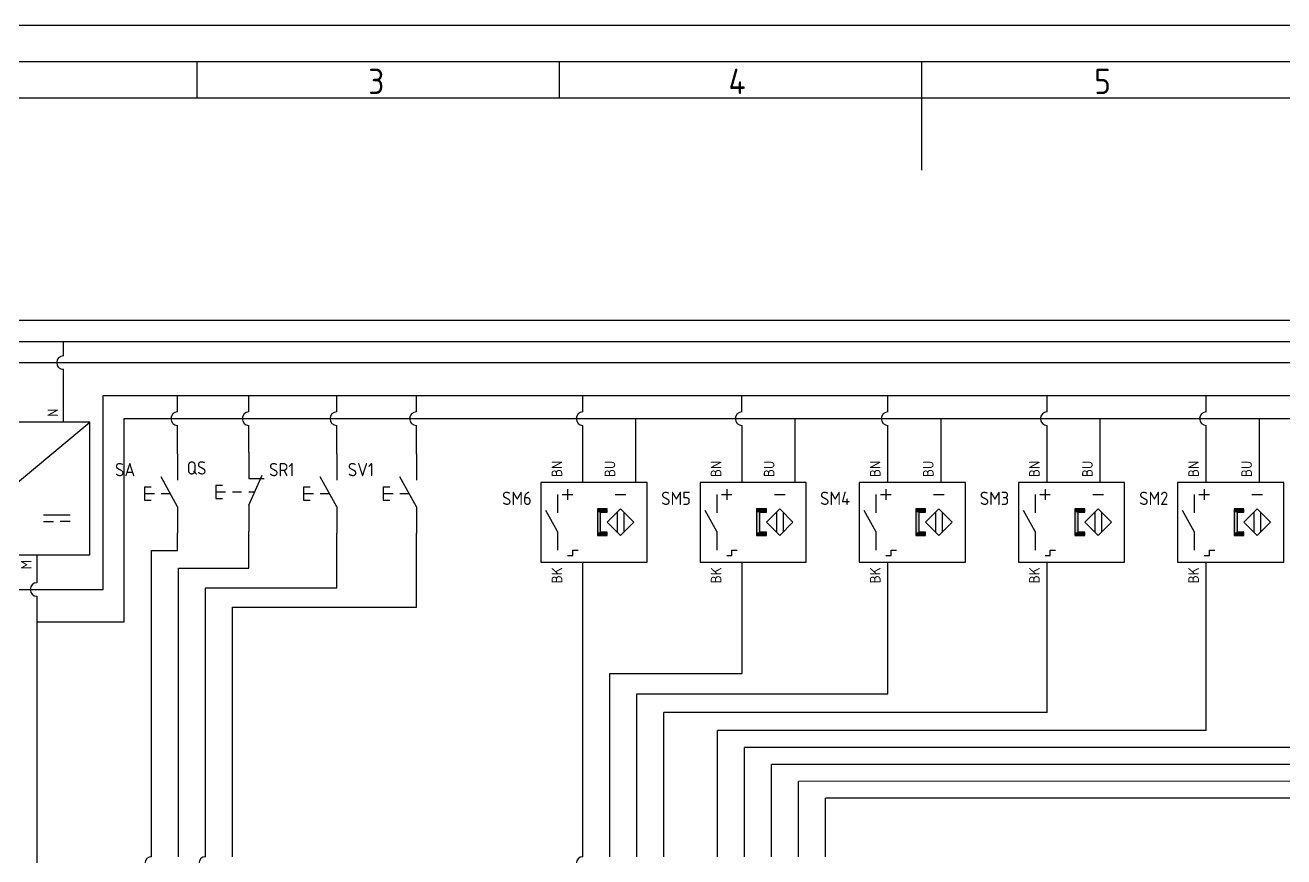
# Model space of a CAD drawing. Header units: inches. Extents: x 1238 to 1812, y 541 to 947.
# Drawn here: x 1361.6 to 1598.8, y 789.8 to 946.5 of the extents above; entities that cross this region are included whole.
import ezdxf
from ezdxf.enums import TextEntityAlignment as Align

# ---------------------------------------------------------------- set-up
doc = ezdxf.new("R2010")
doc.units = ezdxf.units.IN
doc.header["$MEASUREMENT"] = 0
for name, color, linetype in [('035', 5, 'Continuous'), ('07', 7, 'Continuous'), ('DESC', 150, 'Continuous'), ('RED_2.5mm^2', 1, 'Continuous'), ('SYMS', 7, 'Continuous'), ('TAGS', 150, 'Continuous'), ('TERMS', 123, 'Continuous'), ('YEL_14_THHN', 2, 'Continuous')]:
    doc.layers.add(name, color=color, linetype=linetype)
doc.styles.add('ISO Proportional', font='isocp.shx')
doc.styles.add('WD_IEC', font='isocp2.shx', dxfattribs={"width": 0.9, "height": 4})

# ---------------------------------------------------------------- blocks, each defined once
blk = doc.blocks.new('VPW1_1PH')
for p, q in [((-5, -25), (25, 0)), ((16.25, -17.5), (21.25, -17.5)), ((16.25, -18.75), (18.125, -18.75)), ((21.25, -18.75), (19.375, -18.75))]:
    blk.add_line(p, q)
blk.add_lwpolyline([(-5, 0), (-5, -25), (25, -25), (25, 0)], close=True)
for centre, start, end in [((1.25, -9.0625), 36.869898, 143.130102), ((3.75, -7.1875), 216.869898, 323.130102)]:
    blk.add_arc(centre, 1.5625, start, end)
at = {"style": 'WD_IEC'}
blk.add_text('1', height=3, dxfattribs=at).set_placement((-1.25, -8.125), align=Align.MIDDLE_RIGHT)
for tag, p in [('TERM01', (-1, 1)), ('TERM02', (9, 1)), ('TERM03', (19, 1))]:
    blk.add_attdef(tag, p, '', height=2, rotation=90, dxfattribs=at)
for tag, p in [('INST', (-7.5, 2.5)), ('LOC', (-7.5, -1)), ('TAG1', (-7.5, -4.5)), ('RATING1', (-7.5, -9)), ('XREF', (-7.5, -13)), ('DESC1', (-7.5, -16.85)), ('DESC2', (-7.5, -20.35)), ('DESC3', (-7.5, -23.85))]:
    blk.add_attdef(tag, text='', height=2.5, dxfattribs=at).set_placement(p, align=Align.RIGHT)
at = {"style": 'WD_IEC', "flags": 1}
for tag, p, height in [('X2TERM01', (0, 0), 0.32), ('X2TERM02', (10, 0), 0.32), ('X2TERM03', (20, 0), 0.32), ('MFG', (27.75, -1), 1.5), ('CAT', (27.75, -3.5), 1.5), ('ASSYCODE', (26, -21.5), 1), ('FAMILY', (26, -23), 1), ('CATDESC', (26, -24.5), 1), ('X8TERM04', (5, -25), 0.32), ('X8TERM05', (15, -25), 0.32)]:
    blk.add_attdef(tag, p, '', height=height, dxfattribs=at)
at = {"style": 'WD_IEC'}
for tag, p in [('TERM04', (4, -26)), ('TERM05', (14, -26))]:
    blk.add_attdef(tag, text='', height=2, rotation=90, dxfattribs=at).set_placement(p, align=Align.RIGHT)
blk = doc.blocks.new('VPB11')
for p, q in [((0, 7.5), (0, 2.5)), ((0, -2.5), (-3.125, 3.125)), ((-6.25, 1.25), (-6.25, -1.25)), ((-6.25, 1.25), (-5, 1.25)), ((-6.25, 0), (-4.375, 0)), ((-3.125, 0), (-1.389, 0)), ((-6.25, -1.25), (-5, -1.25)), ((0, -2.5), (0, -7.5))]:
    blk.add_line(p, q)
at = {"style": 'WD_IEC'}
for tag, p in [('INST', (-8, 10.25)), ('LOC', (-8, 6.75)), ('TAG1', (-8, 3.25)), ('DESC1', (-8, -10.35)), ('DESC2', (-8, -13.85)), ('DESC3', (-8, -17.35))]:
    blk.add_attdef(tag, text='', height=2.5, dxfattribs=at).set_placement(p, align=Align.RIGHT)
blk.add_attdef('TERM01', text='', height=2, rotation=90, dxfattribs=at).set_placement((-1, 7.5), align=Align.RIGHT)
at = {"style": 'WD_IEC', "flags": 1}
for tag, p, height in [('X2TERM01', (0, 7.5), 0.32), ('CONTACT', (0.5, 4.5), 1), ('COMMON', (1.75, 3.25), 1), ('X1LINK', (0, 0), 0.32), ('ASSYCODE', (1, -4), 1), ('FAMILY', (1, -5.5), 1), ('CATDESC', (1, -7), 1), ('X8TERM02', (0, -7.5), 0.32)]:
    blk.add_attdef(tag, p, '', height=height, dxfattribs=at)
at = {"style": 'WD_IEC', "flags": 9}
for tag, p in [('MFG', (-8.5, -0.25)), ('CAT', (-8.5, -2.75))]:
    blk.add_attdef(tag, text='', height=1.5, dxfattribs=at).set_placement(p, align=Align.RIGHT)
at = {"style": 'WD_IEC'}
blk.add_attdef('TERM02', (-1, -7.5), '', height=2, rotation=90, dxfattribs=at)
at = {"lineweight": 15, "style": 'WD_IEC'}
blk.add_attdef('XREF', text='', height=2.5, dxfattribs=at).set_placement((-8, -6.35), align=Align.RIGHT)
blk = doc.blocks.new('VPB12')
for p, q in [((0, 7.5), (0, 2.5)), ((0, -2.5), (2.5, 3.12)), ((0, 2.5), (2.87, 2.5)), ((-6.25, 1.25), (-6.25, -1.25)), ((-6.25, 1.25), (-5, 1.25)), ((-6.25, 0), (-4.38, 0)), ((-3.12, 0), (-1.39, 0)), ((0, 0), (1.11, 0)), ((-6.25, -1.25), (-5, -1.25)), ((0, -2.5), (0, -7.5))]:
    blk.add_line(p, q)
at = {"style": 'WD_IEC'}
for tag, p in [('INST', (-8, 10.25)), ('LOC', (-8, 6.75)), ('TAG1', (-8, 3.25)), ('DESC1', (-8, -10.35)), ('DESC2', (-8, -13.85)), ('DESC3', (-8, -17.35))]:
    blk.add_attdef(tag, text='', height=2.5, dxfattribs=at).set_placement(p, align=Align.RIGHT)
blk.add_attdef('TERM01', text='', height=2, rotation=90, dxfattribs=at).set_placement((-1, 7.5), align=Align.RIGHT)
at = {"style": 'WD_IEC', "flags": 1}
for tag, p, height in [('X2TERM01', (0, 7.5), 0.32), ('CONTACT', (0.5, 4.5), 1), ('COMMON', (1.75, 3.25), 1), ('X1LINK', (1.5, 0), 0.32), ('ASSYCODE', (1, -4), 1), ('FAMILY', (1, -5.5), 1), ('CATDESC', (1, -7), 1), ('X8TERM02', (0, -7.5), 0.32)]:
    blk.add_attdef(tag, p, '', height=height, dxfattribs=at)
at = {"style": 'WD_IEC', "flags": 9}
for tag, p in [('MFG', (-8.5, -0.25)), ('CAT', (-8.5, -2.75))]:
    blk.add_attdef(tag, text='', height=1.5, dxfattribs=at).set_placement(p, align=Align.RIGHT)
at = {"style": 'WD_IEC'}
blk.add_attdef('TERM02', (-1, -7.5), '', height=2, rotation=90, dxfattribs=at)
at = {"lineweight": 15, "style": 'WD_IEC'}
blk.add_attdef('XREF', text='', height=2.5, dxfattribs=at).set_placement((-8, -6.35), align=Align.RIGHT)
blk = doc.blocks.new('VPX11M3')
for p, q in [((-1.875, 5.25), (-1.875, 1.75)), ((-1, 5.25), (1, 5.25)), ((0, 6.25), (0, 4.25)), ((9, 5.25), (11, 5.25)), ((-1.875, -1.75), (-4.0625, 2.1875)), ((9.375, 1.875), (9.375, -1.875)), ((10.625, 1.875), (10.625, -1.875)), ((-1.875, -1.75), (-1.875, -5.25)), ((0, -6.25), (1, -6.25)), ((1, -6.25), (1, -5.25)), ((1, -5.25), (2, -5.25))]:
    blk.add_line(p, q)
for points in [[(-5, -7.5), (15, -7.5), (15, 7.5), (-5, 7.5)], [(6.25, 1.875), (7.5, 1.875), (7.5, 2.5), (5.625, 2.5), (5.625, -2.5), (7.5, -2.5), (7.5, -1.875), (6.25, -1.875)], [(10, 2.5), (12.5, 0), (10, -2.5), (7.5, 0)]]:
    blk.add_lwpolyline(points, close=True)
for points in [[(5.625, 2.5), (5.625, 1.875), (7.5, 2.5), (7.5, 1.875)], [(5.625, 1.875), (5.625, -1.875), (6.25, 1.875), (6.25, -1.875)], [(5.625, -1.875), (5.625, -2.5), (7.5, -1.875), (7.5, -2.5)]]:
    blk.add_solid(points)
at = {"style": 'WD_IEC'}
for tag, p in [('TERM02', (-1, 8.5)), ('TERM03', (9, 8.5))]:
    blk.add_attdef(tag, p, '', height=2, rotation=90, dxfattribs=at)
for tag, p in [('INST', (-6.75, 10.25)), ('LOC', (-6.75, 6.75)), ('TAG1', (-6.75, 3.25)), ('DESC1', (-6.75, -5.2)), ('DESC2', (-6.75, -8.7)), ('DESC3', (-6.75, -12.2))]:
    blk.add_attdef(tag, text='', height=2.5, dxfattribs=at).set_placement(p, align=Align.RIGHT)
at = {"style": 'WD_IEC', "flags": 1}
for tag, p, height in [('X2TERM02', (0, 7.5), 0.32), ('X2TERM03', (10, 7.5), 0.32), ('MFG', (17.75, 6.5), 1.5), ('CAT', (17.75, 4), 1.5), ('ASSYCODE', (16, -4), 1), ('FAMILY', (16, -5.5), 1), ('CATDESC', (16, -7), 1), ('X8TERM01', (0, -7.5), 0.32)]:
    blk.add_attdef(tag, p, '', height=height, dxfattribs=at)
at = {"lineweight": 15, "style": 'WD_IEC'}
for tag, p in [('XREF', (-6.75, -1.35)), ('WDTAGALT', (-6.75, -15.125))]:
    blk.add_attdef(tag, text='', height=2.5, dxfattribs=at).set_placement(p, align=Align.RIGHT)
at = {"style": 'WD_IEC'}
blk.add_attdef('TERM01', text='', height=2, rotation=90, dxfattribs=at).set_placement((-1, -8.5), align=Align.RIGHT)
blk = doc.blocks.new('IEC_border_a3')
at = {"layer": '035'}
for p, q in [((114, 292), (114, 287)), ((164, 292), (164, 287)), ((214, 292), (214, 287))]:
    blk.add_line(p, q, dxfattribs=at)
for points in [[(0, 297), (420, 297), (420, 0), (0, 0)], [(18, 287), (410, 287), (410, 10), (18, 10)]]:
    blk.add_lwpolyline(points, close=True, dxfattribs=at)
at = {"layer": '07'}
blk.add_line((214, 287), (214, 277), dxfattribs=at)
blk.add_lwpolyline([(13, 292), (415, 292), (415, 5), (13, 5)], close=True, dxfattribs=at)
at = {"layer": '035', "style": 'ISO Proportional'}
for s, p in [('3', (137.68, 287.5)), ('4', (187.38, 287.5)), ('5', (237.84, 287.5))]:
    blk.add_text(s, height=3.5, dxfattribs=at).set_placement(p)

msp = doc.modelspace()

# ---------------------------------------------------------------- linework, layer by layer
at = {"layer": 'RED_2.5mm^2'}
for p, q in [((1316.23, 886.93), (1710.96, 886.93)), ((1368.76, 884.2), (1368.76, 886.93)), ((1316.23, 882.93), (1710.96, 882.93)), ((1368.76, 871.72), (1368.76, 881.66)), ((1376.23, 840.17), (1376.23, 876.7)), ((1376.23, 876.7), (1710.96, 876.7)), ((1390.28, 873.64), (1390.28, 876.7)), ((1403.72, 873.64), (1403.72, 876.7)), ((1420.28, 873.64), (1420.28, 876.7)), ((1435.28, 873.64), (1435.28, 876.7)), ((1466.67, 873.64), (1466.67, 876.7)), ((1496.6, 873.63), (1496.6, 876.7)), ((1524.17, 873.64), (1524.17, 876.7)), ((1554.17, 873.64), (1554.17, 876.7)), ((1584.17, 873.64), (1584.17, 876.7)), ((1380.23, 841.81), (1380.23, 872.37)), ((1380.23, 872.37), (1710.96, 872.37)), ((1390.28, 865.76), (1390.28, 871.1)), ((1403.72, 866.08), (1403.72, 871.1)), ((1420.28, 865.76), (1420.28, 871.1)), ((1435.28, 865.76), (1435.28, 871.1)), ((1466.67, 860.33), (1466.67, 871.1)), ((1476.67, 860.33), (1476.67, 872.37)), ((1496.67, 860.33), (1496.67, 871.1)), ((1506.67, 860.33), (1506.67, 872.37)), ((1524.17, 860.33), (1524.17, 871.1)), ((1534.17, 860.33), (1534.17, 872.37)), ((1554.17, 860.33), (1554.17, 871.1)), ((1564.17, 860.33), (1564.17, 872.37)), ((1584.17, 860.33), (1584.17, 871.1)), ((1594.17, 860.33), (1594.17, 872.37)), ((1363.76, 846.72), (1363.76, 841.44)), ((1353.76, 840.17), (1376.23, 840.17)), ((1380.23, 834.09), (1380.23, 841.81)), ((1363.76, 838.9), (1363.76, 788.56)), ((1363.76, 834.09), (1380.23, 834.09))]:
    msp.add_line(p, q, dxfattribs=at)
for centre in [(1368.76, 882.93), (1390.28, 872.37), (1403.72, 872.37), (1420.28, 872.37), (1435.28, 872.37), (1466.67, 872.37), (1496.67, 872.37), (1524.17, 872.37), (1554.17, 872.37), (1584.17, 872.37), (1363.76, 840.17)]:
    msp.add_arc(centre, 1.27, 90, 270, dxfattribs=at)
at = {"layer": 'TAGS'}
msp.add_line((1316.81, 890.9), (1710.96, 890.9), dxfattribs=at)
at = {"layer": 'YEL_14_THHN'}
for p, q in [((1390.28, 847.5), (1390.28, 850.76)), ((1403.72, 844.2), (1403.72, 851.08)), ((1420.28, 840.5), (1420.28, 850.76)), ((1435.28, 836.85), (1435.28, 850.76)), ((1385.39, 847.5), (1390.28, 847.5)), ((1385.39, 789.83), (1385.39, 847.5)), ((1466.67, 827.4), (1466.67, 845.33)), ((1496.67, 824.36), (1496.67, 845.33)), ((1524.17, 820.5), (1524.17, 845.33)), ((1554.17, 817), (1554.17, 845.33)), ((1584.17, 813.58), (1584.17, 845.33)), ((1390.47, 844.2), (1403.72, 844.2)), ((1390.47, 789.81), (1390.47, 844.2)), ((1395.55, 840.5), (1420.28, 840.5)), ((1395.55, 789.83), (1395.55, 840.5)), ((1400.63, 836.85), (1435.28, 836.85)), ((1400.63, 789.81), (1400.63, 836.85)), ((1466.67, 789.81), (1466.67, 827.4)), ((1471.75, 789.81), (1471.75, 824.36)), ((1471.75, 824.36), (1496.67, 824.36)), ((1476.83, 789.81), (1476.83, 820.5)), ((1476.83, 820.5), (1524.17, 820.5)), ((1481.91, 789.81), (1481.91, 817)), ((1554.17, 817), (1481.91, 817)), ((1492.07, 789.81), (1492.07, 813.58)), ((1584.17, 813.58), (1492.07, 813.58)), ((1497.15, 789.81), (1497.15, 810.39)), ((1614.17, 810.39), (1497.15, 810.39)), ((1644.17, 807.2), (1502.23, 807.2)), ((1502.23, 789.81), (1502.23, 807.2)), ((1664.93, 804.04), (1507.31, 804.02)), ((1507.31, 789.81), (1507.31, 804.02)), ((1684.63, 800.85), (1512.39, 800.83)), ((1512.39, 789.81), (1512.39, 800.83))]:
    msp.add_line(p, q, dxfattribs=at)
for centre in [(1385.39, 788.56), (1395.55, 788.56), (1466.67, 788.54)]:
    msp.add_arc(centre, 1.27, 90, 270, dxfattribs=at)

# ---------------------------------------------------------------- block references
at = {"xscale": 1.366054111090824, "yscale": 1.366054111090824, "zscale": 1.366054111090824}
msp.add_blockref('IEC_border_a3', (1238.15, 540.79), dxfattribs=at)
at = {"layer": 'SYMS'}
ref = msp.add_blockref('VPW1_1PH', (1348.76, 871.72), dxfattribs=at)
ref.add_attrib('TERM05', 'M', dxfattribs={"layer": 'TERMS', "height": 2, "rotation": 90, "style": 'WD_IEC'}).set_placement((1362.76, 845.72), align=Align.RIGHT)
ref.add_attrib('TERM04', '+', dxfattribs={"layer": 'TERMS', "height": 2, "rotation": 90, "style": 'WD_IEC'}).set_placement((1352.76, 845.72), align=Align.RIGHT)
ref.add_attrib('TERM03', 'N', (1367.76, 872.72), dxfattribs={"layer": 'TERMS', "height": 2, "rotation": 90, "style": 'WD_IEC'})
ref.add_attrib('TERM02', 'PE', (1357.76, 872.72), dxfattribs={"layer": 'TERMS', "height": 2, "rotation": 90, "style": 'WD_IEC'})
ref.add_attrib('TERM01', 'L', (1347.76, 872.72), dxfattribs={"layer": 'TERMS', "height": 2, "rotation": 90, "style": 'WD_IEC'})
ref.add_attrib('DESC1', '24 V', dxfattribs={"layer": 'DESC', "height": 2.5, "style": 'WD_IEC'}).set_placement((1341.26, 854.87), align=Align.RIGHT)
ref.add_attrib('TAG1', 'GB1', dxfattribs={"layer": 'TAGS', "height": 2.5, "style": 'WD_IEC'}).set_placement((1341.26, 867.22), align=Align.RIGHT)
ref = msp.add_blockref('VPB12', (1403.72, 858.58), dxfattribs=at)
ref.add_attrib('TAG1', 'QS', dxfattribs={"layer": 'TAGS', "height": 2.5, "style": 'WD_IEC'}).set_placement((1395.72, 861.83), align=Align.RIGHT)
ref = msp.add_blockref('VPB11', (1390.28, 858.26), dxfattribs=at)
ref.add_attrib('TAG1', 'SA', dxfattribs={"layer": 'TAGS', "height": 2.5, "style": 'WD_IEC'}).set_placement((1382.28, 861.51), align=Align.RIGHT)
ref = msp.add_blockref('VPB11', (1420.28, 858.26), dxfattribs=at)
ref.add_attrib('TAG1', 'SR1', dxfattribs={"layer": 'TAGS', "height": 2.5, "style": 'WD_IEC'}).set_placement((1412.28, 861.51), align=Align.RIGHT)
ref = msp.add_blockref('VPB11', (1435.28, 858.26), dxfattribs=at)
ref.add_attrib('TAG1', 'SV1', dxfattribs={"layer": 'TAGS', "height": 2.5, "style": 'WD_IEC'}).set_placement((1427.28, 861.51), align=Align.RIGHT)
ref = msp.add_blockref('VPX11M3', (1463.77, 852.85), dxfattribs=at)
ref.add_attrib('TERM03', 'BU', (1472.77, 861.35), dxfattribs={"layer": 'TERMS', "height": 2, "rotation": 90, "style": 'WD_IEC'})
ref.add_attrib('TERM02', 'BN', (1462.77, 861.35), dxfattribs={"layer": 'TERMS', "height": 2, "rotation": 90, "style": 'WD_IEC'})
ref.add_attrib('TERM01', 'BK', dxfattribs={"layer": 'TERMS', "height": 2, "rotation": 90, "style": 'WD_IEC'}).set_placement((1462.77, 844.35), align=Align.RIGHT)
ref.add_attrib('TAG1', 'SM6', dxfattribs={"layer": 'TAGS', "height": 2.5, "style": 'WD_IEC'}).set_placement((1457.02, 856.1), align=Align.RIGHT)
ref = msp.add_blockref('VPX11M3', (1493.77, 852.85), dxfattribs=at)
ref.add_attrib('TERM03', 'BU', (1502.77, 861.35), dxfattribs={"layer": 'TERMS', "height": 2, "rotation": 90, "style": 'WD_IEC'})
ref.add_attrib('TERM02', 'BN', (1492.77, 861.35), dxfattribs={"layer": 'TERMS', "height": 2, "rotation": 90, "style": 'WD_IEC'})
ref.add_attrib('TERM01', 'BK', dxfattribs={"layer": 'TERMS', "height": 2, "rotation": 90, "style": 'WD_IEC'}).set_placement((1492.77, 844.35), align=Align.RIGHT)
ref.add_attrib('TAG1', 'SM5', dxfattribs={"layer": 'TAGS', "height": 2.5, "style": 'WD_IEC'}).set_placement((1487.02, 856.1), align=Align.RIGHT)
ref = msp.add_blockref('VPX11M3', (1523.77, 852.85), dxfattribs=at)
ref.add_attrib('TERM03', 'BU', (1532.77, 861.35), dxfattribs={"layer": 'TERMS', "height": 2, "rotation": 90, "style": 'WD_IEC'})
ref.add_attrib('TERM02', 'BN', (1522.77, 861.35), dxfattribs={"layer": 'TERMS', "height": 2, "rotation": 90, "style": 'WD_IEC'})
ref.add_attrib('TERM01', 'BK', dxfattribs={"layer": 'TERMS', "height": 2, "rotation": 90, "style": 'WD_IEC'}).set_placement((1522.77, 844.35), align=Align.RIGHT)
ref.add_attrib('TAG1', 'SM4', dxfattribs={"layer": 'TAGS', "height": 2.5, "style": 'WD_IEC'}).set_placement((1517.02, 856.1), align=Align.RIGHT)
ref = msp.add_blockref('VPX11M3', (1553.77, 852.85), dxfattribs=at)
ref.add_attrib('TERM03', 'BU', (1562.77, 861.35), dxfattribs={"layer": 'TERMS', "height": 2, "rotation": 90, "style": 'WD_IEC'})
ref.add_attrib('TERM02', 'BN', (1552.77, 861.35), dxfattribs={"layer": 'TERMS', "height": 2, "rotation": 90, "style": 'WD_IEC'})
ref.add_attrib('TERM01', 'BK', dxfattribs={"layer": 'TERMS', "height": 2, "rotation": 90, "style": 'WD_IEC'}).set_placement((1552.77, 844.35), align=Align.RIGHT)
ref.add_attrib('TAG1', 'SM3', dxfattribs={"layer": 'TAGS', "height": 2.5, "style": 'WD_IEC'}).set_placement((1547.02, 856.1), align=Align.RIGHT)
ref = msp.add_blockref('VPX11M3', (1583.77, 852.85), dxfattribs=at)
ref.add_attrib('TERM03', 'BU', (1592.77, 861.35), dxfattribs={"layer": 'TERMS', "height": 2, "rotation": 90, "style": 'WD_IEC'})
ref.add_attrib('TERM02', 'BN', (1582.77, 861.35), dxfattribs={"layer": 'TERMS', "height": 2, "rotation": 90, "style": 'WD_IEC'})
ref.add_attrib('TERM01', 'BK', dxfattribs={"layer": 'TERMS', "height": 2, "rotation": 90, "style": 'WD_IEC'}).set_placement((1582.77, 844.35), align=Align.RIGHT)
ref.add_attrib('TAG1', 'SM2', dxfattribs={"layer": 'TAGS', "height": 2.5, "style": 'WD_IEC'}).set_placement((1577.02, 856.1), align=Align.RIGHT)

doc.saveas('drawing.dxf')
